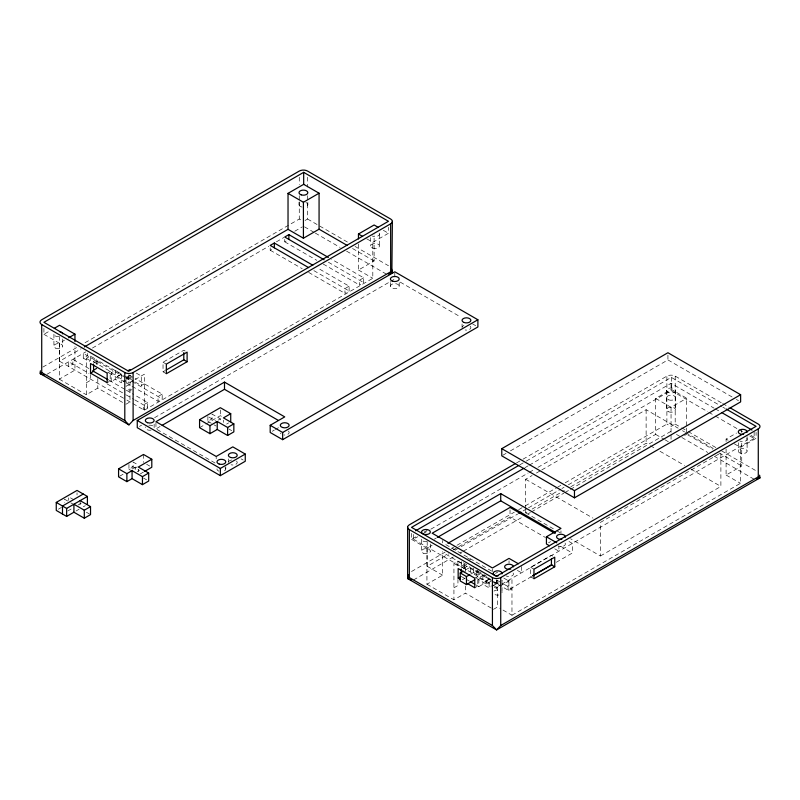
<?xml version="1.0" encoding="UTF-8"?>
<svg xmlns="http://www.w3.org/2000/svg" width="800" height="800" viewBox="0 0 800 800"><rect width="100%" height="100%" fill="white"/><g stroke="black" fill="none" stroke-linecap="round" stroke-linejoin="round"><path stroke-width="0.6" stroke-dasharray="4 3" d="M43.92 328.31L43.92 334.3L49.13 331.29M43.92 334.3L59.3 343.19L64.52 340.17M42.8 367.1L77.43 347.11M85.01 342.74L299.27 219.03L302.01 220.62M59.56 336.43L59.56 361.24L81.12 348.8M305 220.52L307.57 219.03L307.57 201.82M46.96 374.3L85.91 351.81M92.41 348.06L268.79 246.22M276.37 241.85L283.94 237.47M294.76 231.23L302.34 226.85M124.92 377.39L83.26 353.34L83.26 358.13L87.41 355.74L87.41 353.34M270.19 247.81L270.19 250.21L272.27 249.01M284.73 239.42L284.73 241.82L286.8 240.62M122.6 402.43L97.8 388.11L86.3 394.75L86.3 358.37L90.33 356.05L96.56 359.65L96.56 367.34M59.3 343.19L59.3 379.16L74.95 370.12L74.95 346.56M96.56 359.65L92.53 361.97L86.3 358.37M93.53 363L97.8 360.53L122.51 374.8M86.3 382.76L90.33 380.43L90.33 374.44M107.15 373.12L110.19 371.36L110.19 380.96L107.15 382.72M111.23 381.56L111.23 372.76L115.25 370.44L121.48 374.04L121.48 382.83L115.25 379.23L111.23 381.56L110.19 380.96M111.23 372.76L117.46 376.36L121.48 374.04M117.46 376.36L121.48 374.44M126.93 376.97L125.84 377.6L128.95 379.4L130.05 378.77L126.93 376.97L134.2 381.49M126.93 377.29L129.99 375.52M123.62 381.6L128.95 378.52L128.95 379.4M166.34 373.72L163.03 371.81L163.03 362.22L183.8 350.23L185.46 351.18M123.59 380.3L128.69 383.25L133.94 380.22M134.99 379.61L144.34 374.21L144.34 410.19L126.4 399.83M366.66 238.76L372.81 242.31L388.46 233.27L388.46 227.28M163.03 371.81L165.11 370.61M135.24 382.08L141.28 385.57L144.34 383.8M125.84 404.3L129.99 401.9L130.05 375.29M358.46 243.95L358.46 270L374.11 260.96L374.11 234.91M147.65 402.5L143.49 404.9L143.49 409.7L147.65 407.3L147.65 402.5L134.83 395.1M162.19 394.11L158.03 396.51L158.03 401.3L162.19 398.9L162.19 394.11L135.18 378.52M349.11 286.19L344.96 288.58L344.96 293.38L349.11 290.98L349.11 286.19L318.14 268.3M363.65 277.79L359.5 280.19L359.5 284.99L363.65 282.59L363.65 277.79L331.61 259.29M144.34 410.19L372.81 278.28L372.81 242.31M139.43 426.43L141.59 425.18M154.58 417.69L389.4 282.11M390.48 281.49L394.81 278.99L394.81 271.8M160.11 426.48L155.95 428.88L155.95 421.69M207.88 416.49L207.88 421.29L212.03 418.89L212.03 414.09L220.34 418.89L220.34 421.29M58.34 509.22L61.45 507.43M199.57 427.68L204.76 424.69M205.8 424.09L220.34 415.69L222.42 416.89M128.95 464.45L128.95 469.25L133.11 466.85L133.11 462.06L137.26 464.45M119.61 476.25L123.76 473.85M132.07 469.05L137.26 466.06M137.26 466.85L135.18 468.05L135.18 470.45M218.26 420.09L220.34 418.89M67.68 511.02L71.84 508.62M78.07 505.03L81.18 503.23M137.26 471.65L139.34 470.45L129.99 465.05M75.99 511.02L79.11 509.22M83.26 506.83L85.34 505.63M140.38 473.85L143.49 472.05M226.57 424.09L228.65 422.89M272.27 431.28L274.34 430.08M275.38 429.48L278.5 427.68M502.85 455.24L506.09 453.37M510.4 450.88L667.93 359.93L732.07 396.96M516.48 462.96L521.89 459.84M522.97 459.21L666.89 376.12A5.87 3.39 0 0 1 675.2 376.12L721.6 402.91M519.78 464.87L525.19 461.75M526.27 461.12L671.31 377.39L721.74 406.51M524.96 467.66L528.21 465.78M529.29 465.16L671.05 383.31L714.2 408.23M411.54 533.36L411.54 539.35L417.8 535.74M424.06 532.13L427.19 530.32M568.37 484.79L655.66 434.39L655.66 398.41L671.31 389.38L686.7 398.26L686.7 426.79M413.5 534.41L413.5 539.2L417.83 536.7M424.32 532.95L426.49 531.71M430.81 529.21L528.21 472.98M529.29 472.35L533.62 469.85M537.94 467.35L671.05 390.51L707.73 411.69M525.66 509.09L525.66 479.25L532.11 475.52M536.41 473.04L540.72 470.55M541.79 469.93L646.12 409.7L678.17 428.2M434.27 539.2L436.35 538M411.54 539.35L426.93 548.24L432.15 545.23M655.66 398.41L671.05 407.3L686.7 398.26M411.51 571.53L445.06 552.16M451.55 548.41L455.88 545.91M456.96 545.29L514.31 512.18M518.64 509.68L524.05 506.55M525.13 505.93L556.52 487.81M557.6 487.19L560.84 485.31M565.17 482.81L666.89 424.09L666.89 376.12M453.25 549.83L457.53 547.36M458.6 546.74L510.03 517.05L545.48 537.52M427.19 541.48L427.19 566.29L448.74 553.85M455.21 550.12L517.72 514.03M523.1 510.92L527.41 508.43M528.49 507.81L560.82 489.14M561.9 488.52L564.06 487.27M675.2 376.12L675.2 424.09L671.05 426.48L666.89 424.09M525.66 510.33L525.66 512.82L527.81 511.58M532.11 509.1L564.38 490.47M570.83 486.74L646.12 443.27L649.33 445.12M413.5 579.97L453.54 556.86M460.03 553.11L462.2 551.86M463.28 551.23L522.8 516.87M528.21 513.75L530.37 512.5M531.45 511.87L563.92 493.13M565 492.51L569.33 490.01M570.41 489.38L671.05 431.28M491.31 608.11L465.42 593.16L453.93 599.8L453.93 563.42L457.95 561.1L464.18 564.7L464.18 572.4M426.93 548.24L426.93 584.21L442.58 575.18L442.58 551.61M684.61 435.44L686.7 434.24M464.18 564.7L460.16 567.02L453.93 563.42M461.16 568.05L465.42 565.58L465.42 571.58M463.35 568.38L467.5 565.99L491.39 579.78M465.42 569.98L470.62 566.98L470.62 572.69M470.62 574.17L475.81 571.18M473.73 567.98L473.73 572.78L477.89 570.38L477.89 575.18L482.04 572.78M462.31 579.78L465.42 577.98M453.93 587.81L457.95 585.49L457.95 579.49M474.77 578.17L477.81 576.42L477.81 586.01L474.77 587.77M475.74 584.81L478.85 586.61L478.85 577.81L482.88 575.49L489.11 579.09L489.11 587.88L491.24 586.65M726.09 441.56L726.09 439.07L736.52 433.05M495.54 573.38L497.62 572.18M548.5 542.8L550.58 541.6M478.85 577.81L485.08 581.41L489.11 579.09M485.08 581.41L489.11 579.49M478.85 586.61L482.88 584.29L489.11 587.88M476.85 570.58L476.85 578.58L486.19 583.97L491.39 580.97M493.46 582.66L494.56 582.03L497.67 583.82L496.58 584.46L494.5 583.26M496.58 583.57L492.31 586.04L496.32 588.3L511.97 579.26L511.97 615.24L499.67 608.14M533.97 578.77L530.66 576.87L530.66 567.27L551.43 555.28L553.08 556.24M492.26 584.68L496.58 587.17L500.73 584.77M501.77 584.17L754.13 438.47L754.13 431.28M734.29 443.81L740.44 447.36L756.08 438.32L756.08 432.33M531.63 576.53L508.06 590.13L508.06 580.54M556.27 562.3L572.34 553.02L572.34 543.43L568.04 540.95M491.94 580.83L508.91 590.62L511.97 588.86L501.77 582.97M493.46 609.35L497.62 606.95L497.67 580.35M726.09 449L726.09 475.05L741.74 466.01L741.74 441.2M600.43 555.99L720.89 486.44L720.89 452.86L600.43 522.41L600.43 555.99L570.52 538.72M511.97 615.24L740.44 483.33L740.44 447.36M736.35 399.43L738.49 400.67M722.67 403.53L729.15 407.27M722.82 407.13L724.96 408.37M715.28 408.85L719.6 411.35M750.96 435.37L756.08 438.32M708.81 412.31L714.2 415.43M715.28 416.05L737.94 429.13M739.02 429.75L743.34 432.25M749.81 435.98L754.13 438.47M383.33 230.31L388.46 233.27M726.09 439.07L728.14 440.26M675.2 424.09L680.59 427.2M681.67 427.82L687.07 430.94M688.15 431.56L716.2 447.76M721.6 450.87L757.2 471.43M682.44 430.66L684.58 431.9M685.64 432.51L714.48 449.16M687.77 434.86L712.6 449.19M719.07 452.93L741.74 466.01M307.57 219.03L348.57 242.71M355.05 246.44L388.5 265.75M676.44 434.4L680.76 436.89M681.84 437.51L707.73 452.46M714.2 456.2L754.13 479.25M352.53 248.5L374.11 260.96M304.5 226.85L314.21 232.46M315.29 233.08L340.1 247.41M346.58 251.15L386.5 274.19M400.2 282.11L460.62 316.99M472.49 323.84L475.73 325.71M655.66 434.39L663.87 439.13M664.89 439.72L670.02 442.68M726.09 475.05L740.44 483.33M358.46 270L372.81 278.28M650.39 445.74L655.74 448.82M660.01 451.29L684.58 465.47M690.99 469.17L720.89 486.44M328.4 262.24L363.65 282.59M284.73 241.82L316.77 260.32M323.18 264.02L359.5 284.99M313.86 270.63L349.11 290.98M270.19 250.21L302.23 268.71M308.64 272.41L344.96 293.38M525.66 479.25L592.95 518.1M525.66 512.82L555.57 530.09M556.63 530.71L560.91 533.17M560.52 546.2L572.34 553.02M554.74 548.8L558.89 551.19L558.89 546.4M530.66 567.27L533.97 569.18M163.03 362.22L166.34 364.13M517.35 570.38L521.5 572.78L521.5 565.58M445.75 544.57L491.94 571.24M503.76 578.06L508.91 581.03L508.91 590.62M467.5 557.99L470.62 559.78M500.73 582.37L497.62 580.57L494.56 582.03M136.28 373.09L141.28 375.98L141.28 385.57M463.35 562.78L469.58 566.38M477.89 571.18L486.19 575.97L486.19 583.97M208.92 417.09L216.19 421.29M228.65 428.88L231.76 430.68M445.75 554.16L491.21 580.47M473.73 572.78L477.89 575.18M129.07 374.99L134.41 378.07M413.5 539.2L491.18 584.05M207.88 421.29L213.07 424.28M214.11 424.88L216.19 426.08M485.08 581.81L491.21 585.35M123.58 375.42L128.95 378.52M125.87 377.94L162.19 398.9M93.57 361.77L110.19 371.36M117.46 376.76L122.56 379.71M83.26 358.13L89.67 361.83M108.9 372.93L124.92 382.18M125.99 382.8L158.03 401.3M461.2 576.42L465.35 578.82M466.39 579.41L469.51 581.21M88.9 368.58L72.88 359.33L72.88 364.13L68.72 366.53L68.72 361.73L89.02 373.45M109.19 380.3L125.22 389.55M126.28 390.17L133.76 394.48M241.11 458.86L243.19 460.06M427.19 566.29L442.58 575.18M107.06 383.86L125.33 394.42M126.28 394.96L133.88 399.35M134.83 399.9L147.65 407.3M59.56 361.24L125.33 399.21M426.93 584.21L453.93 599.8M157.03 429.5L216.19 463.66M59.3 379.16L86.3 394.75M146.61 464.26L149.72 466.06M128.95 469.25L132.07 471.05M143.49 478.05L146.61 479.85M73.91 499.83L68.72 496.83L68.72 500.43M67.68 501.03L64.57 499.23L64.57 502.83M70.8 502.83L72.88 504.03M86.38 512.22L89.49 514.02M747.11 436.68L747.11 451.07A4.41 2.54 0 0 1 740.5 453.27A4.41 2.54 0 0 1 740.5 448.86A4.41 2.54 0 0 1 747.11 451.07M741.74 430.04L741.74 432.52M738.3 442.67L738.3 451.07M686.7 428.03L686.7 433M675.45 390.51A4.41 2.54 0 0 1 668.84 392.71A4.41 2.54 0 0 1 668.84 388.31A4.41 2.54 0 0 1 675.45 390.51L675.45 409.7M671.31 377.39L671.31 389.38M671.05 383.31L671.05 390.51M671.05 407.3L671.05 442.03M667.93 355.13L667.93 359.93M666.64 390.51L666.64 409.7M646.12 409.7L646.12 443.27M560.97 530.81L560.97 533.21M510.03 509.85L510.03 517.05M509.04 560.79L509.04 563.18M502.02 580.57L502.02 592.56M496.58 579.97L496.58 587.17M496.32 579.9L496.32 588.3M492.43 569.18L492.43 571.58M482.88 575.49L482.88 584.29M465.42 585.97L465.42 593.16M462.06 323.96L462.06 327.56M461.27 561.58L461.27 568.44M457.95 561.1L457.95 566.6M442.58 540.44L442.58 542.92M430.37 544L430.37 551.19M421.56 539.2L421.56 551.19M399.21 282.59L399.21 286.19A4.41 2.54 0 0 1 392.6 288.39A4.41 2.54 0 0 1 392.6 283.98A4.41 2.54 0 0 1 399.21 286.19M390.4 282.59L390.4 286.19M379.48 234.02L379.48 246.01M370.67 237.62L370.67 246.01M307.83 202.25L307.83 204.64M307.57 177.22L307.57 187.06M307.57 195.67L307.57 200.59M299.27 177.22L299.27 184.6M299.27 195.67L299.27 200.59M299.27 201.82L299.27 219.03M299.01 202.25L299.01 204.64M228.4 458.86L228.4 462.46M225.79 466.66L225.79 469.05M223.46 420.17L223.46 422.46M220.34 409.98L220.34 415.69M216.19 456.46L216.19 458.86M154.13 424.09L154.13 427.68M143.49 454.46L143.49 462.46M138.3 469.33L138.3 471.62M128.69 374.85L128.69 383.25M115.25 370.44L115.25 379.23M97.8 360.53L97.8 365.33M97.8 378.52L97.8 388.11M90.33 356.05L90.33 361.55M80.14 500.63L80.14 506.34M77.03 492.72L77.03 495M62.74 338.95L62.74 346.14M53.93 334.15L53.93 346.14M305.92 202.55A4.41 2.54 0 0 1 307.81 204.89A4.41 2.54 0 0 1 305.17 206.98M302.08 207.07A4.41 2.54 0 0 1 300.04 203.01M379.12 233.01A4.41 2.54 0 0 1 377.71 236.06A4.41 2.54 0 0 1 372.25 235.98M132.13 389.74A4.41 2.54 0 0 1 125.95 388.52M125.95 386.5A4.41 2.54 0 0 1 132.13 385.29M132.13 377.74A4.41 2.54 0 0 1 125.95 376.53M58.79 336.68A4.41 2.54 0 0 1 54.02 333.63M470.09 326.11A4.41 2.54 0 0 1 470 329.07A4.41 2.54 0 0 1 465.13 329.98M462.15 327.03A4.41 2.54 0 0 1 463.97 325.46M225.01 467.61A4.41 2.54 0 0 1 221.83 471.58M218.88 471.15A4.41 2.54 0 0 1 217 468.79M148.82 425.19A4.41 2.54 0 0 1 154.04 428.2M151.06 430.11A4.41 2.54 0 0 1 146.61 429.48A4.41 2.54 0 0 1 145.53 426.91M236.43 461.02A4.41 2.54 0 0 1 236.21 464.07A4.41 2.54 0 0 1 231.05 464.79M228.49 461.94A4.41 2.54 0 0 1 231.9 459.97M288.36 431.04A4.41 2.54 0 0 1 288.4 433.89A4.41 2.54 0 0 1 283.82 434.97M281.1 433.92A4.41 2.54 0 0 1 280.42 433M746.75 438.06A4.41 2.54 0 0 1 745.34 441.11A4.41 2.54 0 0 1 739.88 441.03M502 592.3A4.41 2.54 0 0 1 502 592.83M498.95 594.99A4.41 2.54 0 0 1 493.99 594.01M493.99 591.12A4.41 2.54 0 0 1 498.95 590.14M502 580.31A4.41 2.54 0 0 1 502 580.84M498.95 583A4.41 2.54 0 0 1 493.99 582.01M426.87 541.69A4.41 2.54 0 0 1 421.58 538.94M513.09 572.97A4.41 2.54 0 0 1 511.68 576.01A4.41 2.54 0 0 1 506.22 575.93M565.01 542.99A4.41 2.54 0 0 1 563.6 546.04A4.41 2.54 0 0 1 558.14 545.95M372.49 248.07A4.41 2.54 0 0 0 379.46 246.28A4.41 2.54 0 0 0 373.28 243.69A4.41 2.54 0 0 0 372.49 248.07M55.75 348.2A4.41 2.54 0 0 0 62.72 346.4A4.41 2.54 0 0 0 56.54 343.82A4.41 2.54 0 0 0 55.75 348.2M668.46 411.76A4.41 2.54 0 0 0 675.43 409.96A4.41 2.54 0 0 0 669.25 407.37A4.41 2.54 0 0 0 668.46 411.76M668.84 399.91A4.41 2.54 0 0 0 675.45 397.7A4.41 2.54 0 0 0 668.84 395.5A4.41 2.54 0 0 0 668.84 399.91M423.38 553.25A4.41 2.54 0 0 0 430.34 551.46A4.41 2.54 0 0 0 424.17 548.87A4.41 2.54 0 0 0 423.38 553.25"/><path stroke-width="1.2" d="M388.36 274.06A10.51 8.58 0 0 0 391.86 273.09L392.37 221.43M407.63 527.21L407.63 578.57L496.58 629.93L760 477.84L759.61 475.18M40.87 373.01L41.72 372.52L41.72 324.56A5.87 3.39 0 0 1 41.72 319.76L299.27 171.07A5.87 3.39 0 0 1 307.57 171.07L390.65 219.03A5.87 3.39 0 0 1 390.65 223.83L390.65 271.8L133.11 420.49L128.95 424.87L40 373.52L40.4 370.81M408.4 574.76L407.64 578.06L408.15 578.85A10.51 8.58 0 0 0 411.64 579.84M730.23 407.89L758.28 424.09A5.87 3.39 0 0 1 758.28 428.88L758.28 476.85L500.73 625.54L496.62 629.9L492.43 625.54L409.35 577.58L409.35 529.61A5.87 3.39 0 0 1 409.35 524.81L515.39 463.59M303.68 172.34L43.92 322.31L128.69 371.26L388.46 221.28L303.68 172.34L303.68 184.33L288.03 193.36L288.03 229.34L84.35 346.93M54.35 328.28L59.56 325.27L74.95 334.15L74.95 341.59M68.69 337.76L74.95 334.15M288.03 193.36L303.42 202.25L319.07 193.21L319.07 229.19L347.13 245.39M312.8 265.22L274.34 243.02L270.19 245.41L308.64 267.62M328.4 257.44L288.88 234.62L284.73 237.02L324.13 259.77M288.03 229.34L303.42 238.22L319.07 229.19M93.54 370.18L96.56 368.44M90.53 373.12L107.15 382.72L107.15 373.12L90.53 363.53L90.53 373.12L93.57 371.37L93.57 364.17M358.46 238.98L358.46 234.02L374.11 224.99L378.21 227.35M127.9 370.73L130.05 369.49M41.72 324.56L124.8 372.52A5.87 3.39 0 0 0 133.11 372.52L390.65 223.83M166.15 370.01L183.8 359.82L187.11 361.73L187.11 352.14L166.34 364.13L166.34 373.72L187.11 361.73M137.26 420.49L394.81 271.8L477.89 319.76L477.89 326.96L282.65 439.67L270.19 432.48L270.19 425.29L284.73 416.89L224.5 382.12L155.95 421.69L216.19 456.46L232.8 446.87L245.26 454.06L245.26 461.26L220.34 475.65L137.26 427.68L137.26 420.49L220.34 468.45L245.26 454.06M162.19 425.29L224.5 389.31L278.27 420.36M80.14 500.63L90.53 506.62L90.53 514.62L84.3 518.22L73.91 512.22L66.64 516.42L56.26 510.42L56.26 502.42L77.03 490.43L87.41 496.43L87.41 504.43M230.73 413.69L223.46 417.88L233.84 423.88L233.84 431.88L227.61 435.48L217.23 429.48L209.96 433.68L199.57 427.68L199.57 419.68L220.34 407.69L230.73 413.69L230.73 421.69M151.8 459.25L138.3 467.05L148.69 473.04L148.69 481.04L142.45 484.64L132.07 478.65L126.88 481.64L118.57 476.85L118.57 468.85L143.49 454.46L151.8 459.25L151.8 467.25L144.53 471.45M83.26 494.03L62.49 506.02L62.49 514.02M56.26 502.42L66.64 508.42L87.41 496.43M118.57 468.85L126.88 473.64L132.07 470.65L142.45 476.64L148.69 473.04M199.57 419.68L209.96 425.68L217.23 421.48L227.61 427.48L233.84 423.88M73.91 512.22L73.91 504.22L84.3 510.22L90.53 506.62M270.19 425.29L282.65 432.48L477.89 319.76M501.77 448.67L667.93 352.74L740.63 394.71L740.63 401.9L574.47 497.83L501.77 455.86L501.77 448.67L574.47 490.64L740.63 394.71M518.7 465.5L411.54 527.36L496.32 576.31L756.08 426.33L726.04 408.98M415.66 530.76L523.88 468.28M549.54 545.8L546.43 544L546.43 536.8L560.97 528.41L500.73 493.63L432.19 533.21L492.43 567.98L509.04 558.39L518.39 563.78M437.39 537.4L500.73 500.83L555.59 532.5M447.89 543.33L510.03 507.46L555.15 533.51M518.79 513.41L520.95 512.16M408.5 578.06L409.35 577.58M474.77 579.78L466.46 584.57L460.23 580.97L460.23 572.98L463.35 571.18M467.5 583.57L474.77 587.77L474.77 578.17L458.16 568.58L458.16 578.17L460.18 577M460.23 572.98L466.46 576.57L469.58 574.77M409.35 529.61L492.43 577.57A5.87 3.39 0 0 0 500.73 577.57L758.28 428.88M532.74 575.67L551.43 564.87L554.74 566.78L554.74 557.19L533.97 569.18L533.97 578.77L554.74 566.78M532.7 575.91L551.98 564.78M392.34 272.81L391.62 269.03M759.97 477.86L759.54 478.09A10.51 8.58 0 0 1 756.41 479.05M721.76 412.59L751.97 430.03M303.68 184.33L319.07 193.21M358.46 234.02L362.56 236.39M758.28 476.85L759.13 477.34M390.65 271.8L391.5 272.29M546.43 536.8L556.81 542.8M470.55 581.81L474.7 584.21M458.16 578.17L460.23 579.37M92.53 370.77L108.11 379.76M41.72 372.52L124.8 420.49L128.95 424.87M574.47 490.64L574.47 497.83M551.43 558.88L551.43 564.87M500.73 493.63L500.73 500.83M500.73 577.57L500.73 625.54M492.43 577.57L492.43 625.54M466.46 576.57L466.46 584.57M461.2 569.22L461.2 572.82M303.42 202.25L303.42 238.22M288.88 234.62L288.88 239.42M282.65 432.48L282.65 439.67M274.34 243.02L274.34 247.81M227.61 427.48L227.61 435.48M224.5 382.12L224.5 389.31M220.34 468.45L220.34 475.65M217.23 421.48L217.23 429.48M209.96 425.68L209.96 433.68M183.8 352.63L183.8 359.82M142.45 476.64L142.45 484.64M133.11 372.52L133.11 420.49M132.07 470.65L132.07 478.65M126.88 473.64L126.88 481.64M124.8 372.52L124.8 420.49M84.3 510.22L84.3 518.22M66.64 508.42L66.64 516.42M59.67 331.73A4.41 2.54 0 0 1 62.72 333.89M44.36 374.83A10.51 8.58 0 0 1 40.51 373.82M743.6 434.37A4.41 2.54 0 0 1 738.31 432.05A4.41 2.54 0 0 1 743 429.34A4.41 2.54 0 0 1 747.01 432.4M498.07 575.91A4.41 2.54 0 0 1 493.21 573.38A4.41 2.54 0 0 1 498.07 570.85A4.41 2.54 0 0 1 501.93 573.9M510.79 569.12A4.41 2.54 0 0 1 510.38 569.21M509.04 569.33A4.41 2.54 0 0 1 504.64 566.78A4.41 2.54 0 0 1 509.04 564.24A4.41 2.54 0 0 1 513.45 566.78M561.87 539.29A4.41 2.54 0 0 1 556.57 536.98A4.41 2.54 0 0 1 561.27 534.27A4.41 2.54 0 0 1 565.28 537.33M301.22 194.86A4.41 2.54 0 0 0 307.83 192.65A4.41 2.54 0 0 0 301.22 190.45A4.41 2.54 0 0 0 301.22 194.86M392.6 281.19A4.41 2.54 0 0 0 399.21 278.99A4.41 2.54 0 0 0 392.6 276.79A4.41 2.54 0 0 0 392.6 281.19M463.88 322.42A4.41 2.54 0 0 0 470.85 320.62A4.41 2.54 0 0 0 464.67 318.04A4.41 2.54 0 0 0 463.88 322.42M219.18 464.06A4.41 2.54 0 0 0 225.79 461.86A4.41 2.54 0 0 0 219.18 459.66A4.41 2.54 0 0 0 219.18 464.06M147.52 422.69A4.41 2.54 0 0 0 154.13 420.49A4.41 2.54 0 0 0 147.52 418.29A4.41 2.54 0 0 0 147.52 422.69M230.6 457.47A4.41 2.54 0 0 0 237.21 455.26A4.41 2.54 0 0 0 230.6 453.06A4.41 2.54 0 0 0 230.6 457.47M282.52 427.49A4.41 2.54 0 0 0 289.13 425.29A4.41 2.54 0 0 0 282.52 423.08A4.41 2.54 0 0 0 282.52 427.49M423.76 534.21A4.41 2.54 0 0 0 430.37 532.01A4.41 2.54 0 0 0 423.76 529.8A4.41 2.54 0 0 0 423.76 534.21"/></g></svg>
